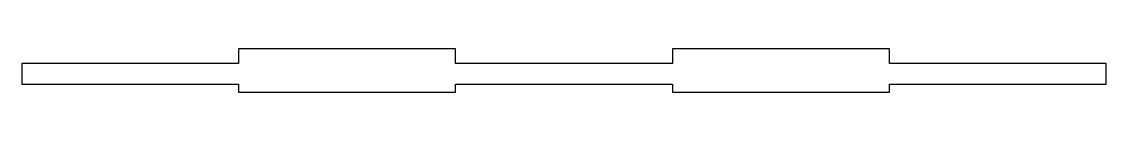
# Model space of a CAD drawing. Header units: millimetres. Extents: x -183 to 183, y -5 to 9.
import ezdxf

# ---------------------------------------------------------------- set-up
doc = ezdxf.new("R2010")
doc.units = ezdxf.units.MM

msp = doc.modelspace()

# ---------------------------------------------------------------- linework, layer by layer
at = {"color": 7, "linetype": 'Continuous', "lineweight": 25}
for p, q in [((-109.92, 9.33), (-109.92, 4.33)), ((-36.64, 9.33), (-109.92, 9.33)), ((-36.64, 4.33), (-36.64, 9.33)), ((36.64, 9.33), (36.64, 4.33)), ((109.92, 9.33), (36.64, 9.33)), ((109.92, 4.33), (109.92, 9.33)), ((-109.92, 4.33), (-183.2, 4.33)), ((-183.2, 4.33), (-183.2, -2.67)), ((36.64, 4.33), (-36.64, 4.33)), ((183.2, 4.33), (109.92, 4.33)), ((183.2, -2.67), (183.2, 4.33)), ((-183.2, -2.67), (-109.92, -2.67)), ((-109.92, -2.67), (-109.92, -5.37)), ((-36.64, -2.67), (36.64, -2.67)), ((-36.64, -5.37), (-36.64, -2.67)), ((36.64, -2.67), (36.64, -5.37)), ((109.92, -2.67), (183.2, -2.67)), ((109.92, -5.37), (109.92, -2.67)), ((-109.92, -5.37), (-36.64, -5.37)), ((36.64, -5.37), (109.92, -5.37))]:
    msp.add_line(p, q, dxfattribs=at)

doc.saveas('drawing.dxf')
